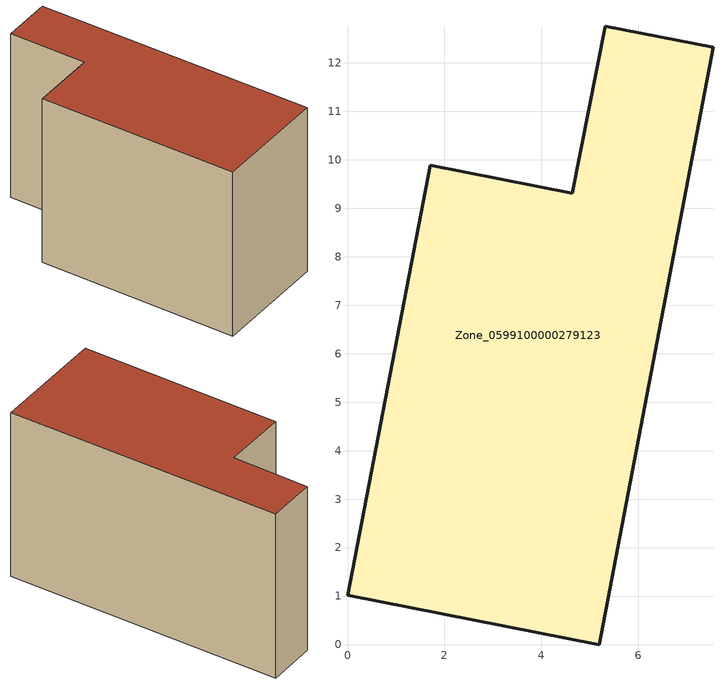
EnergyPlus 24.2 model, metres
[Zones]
Zone_0599100000279123
 floor ground (C_G): 0,1.02 1.71,9.89 4.64,9.31 5.32,12.75 7.54,12.32 5.19,0 z0
 wall outside (C_F): 1.71,9.89 0,1.02 5.19,0 7.54,12.32 5.32,12.75 4.64,9.31 1.71,9.89 z0:7.92
 roof outside (C_R): 7.54,12.32 5.32,12.75 4.64,9.31 1.71,9.89 0,1.02 5.19,0 z7.92
[BUILDING]
Pand.0599100000279123: North Axis=0; Terrain=City; Loads Convergence Tolerance Value=0.04; Temperature Convergence Tolerance Value=0.4; Solar Distribution=FullExterior; Maximum Number of Warmup Days=25; Minimum Number of Warmup Days=1
[Site:Location]
Rotterdam.The.Hague.AP_ZH_NLD Design_Conditions: Latitude=51.96; Longitude=4.45; Time Zone=1; Elevation=-4.5
[SITE:GROUNDTEMPERATURE:BUILDINGSURFACE]
18, 18, 18, 18, 18, 18, 18, 18, 18, 18, 18, 18
[MATERIAL] Thermal Absorptance=0.9; Solar Absorptance=0.7; Visible Absorptance=0.7
Name | Roughness | Thickness | Conductivity | Density | Specific Heat
G.TI.1975-1991 | MediumSmooth | 0.15 | 0.288461 | 540 | 1210
F.TI.1975-1991 | Rough | 0.3 | 0.230769 | 1920 | 840
R.TI.1975-1991 | MediumRough | 0.2 | 0.153846 | 1500 | 1000
[CONSTRUCTION]
C_G: G.TI.1975-1991
C_F: F.TI.1975-1991
C_R: R.TI.1975-1991
[ZONE]
Zone_0599100000279123: Type=1; Multiplier=1; Ceiling Height=Autocalculate; Volume=Autocalculate; Floor Area=autocalculate; Part of Total Floor Area=Yes
[ZONEINFILTRATION:DESIGNFLOWRATE]
Infil_Zone_0599100000279123: Zone or ZoneList or Space or SpaceList=Zone_0599100000279123; Schedule=AlwaysOn; Design Flow Rate Calculation Method=Flow/Area; Flow Rate per Floor Area=0.003; Constant Term Coefficient=1; Temperature Term Coefficient=0; Velocity Term Coefficient=0; Velocity Squared Term Coefficient=0
[HVACTEMPLATE:ZONE:IDEALLOADSAIRSYSTEM]
Zone_0599100000279123: Maximum Heating Supply Air Temperature=50; Minimum Cooling Supply Air Temperature=13; Maximum Heating Supply Air Humidity Ratio=0.0156; Minimum Cooling Supply Air Humidity Ratio=0.0077; Heating Limit=NoLimit; Cooling Limit=NoLimit; Dehumidification Control Type=ConstantSensibleHeatRatio; Cooling Sensible Heat Ratio=0.7; Dehumidification Setpoint=60; Humidification Control Type=None; Humidification Setpoint=30; Outdoor Air Method=None; Outdoor Air Flow Rate per Person=0.00944; Outdoor Air Flow Rate per Zone Floor Area=0; Outdoor Air Flow Rate per Zone=0; Demand Controlled Ventilation Type=None; Outdoor Air Economizer Type=NoEconomizer; Heat Recovery Type=None; Sensible Heat Recovery Effectiveness=0.7; Latent Heat Recovery Effectiveness=0.65
[ZONECONTROL:THERMOSTAT]
ThermostatControl_Zone_0599100000279123: Zone or ZoneList=Zone_0599100000279123; Control Type Schedule=DualSetpointControlType; Control 1=Thermostat_Zone_0599100000279123; Temperature Difference Between Cutout And Setpoint=0
[THERMOSTATSETPOINT:DUALSETPOINT]
Thermostat_Zone_0599100000279123: Heating Setpoint Temperature Schedule=HeatingSetpoint_Zone_0599100000279123; Cooling Setpoint Temperature Schedule=CoolingSetpoint_Zone_0599100000279123
[SCHEDULE:COMPACT]
HeatingSetpoint_Zone_0599100000279123: Through: 12/31, For: AllDays, Until: 24:00, 21
CoolingSetpoint_Zone_0599100000279123: Through: 12/31, For: AllDays, Until: 24:00, 24
DualSetpointControlType: Through: 12/31, For: AllDays, Until: 24:00, 4
AlwaysOn: Through: 12/31, For: AllDays, Until: 24:00, 1
